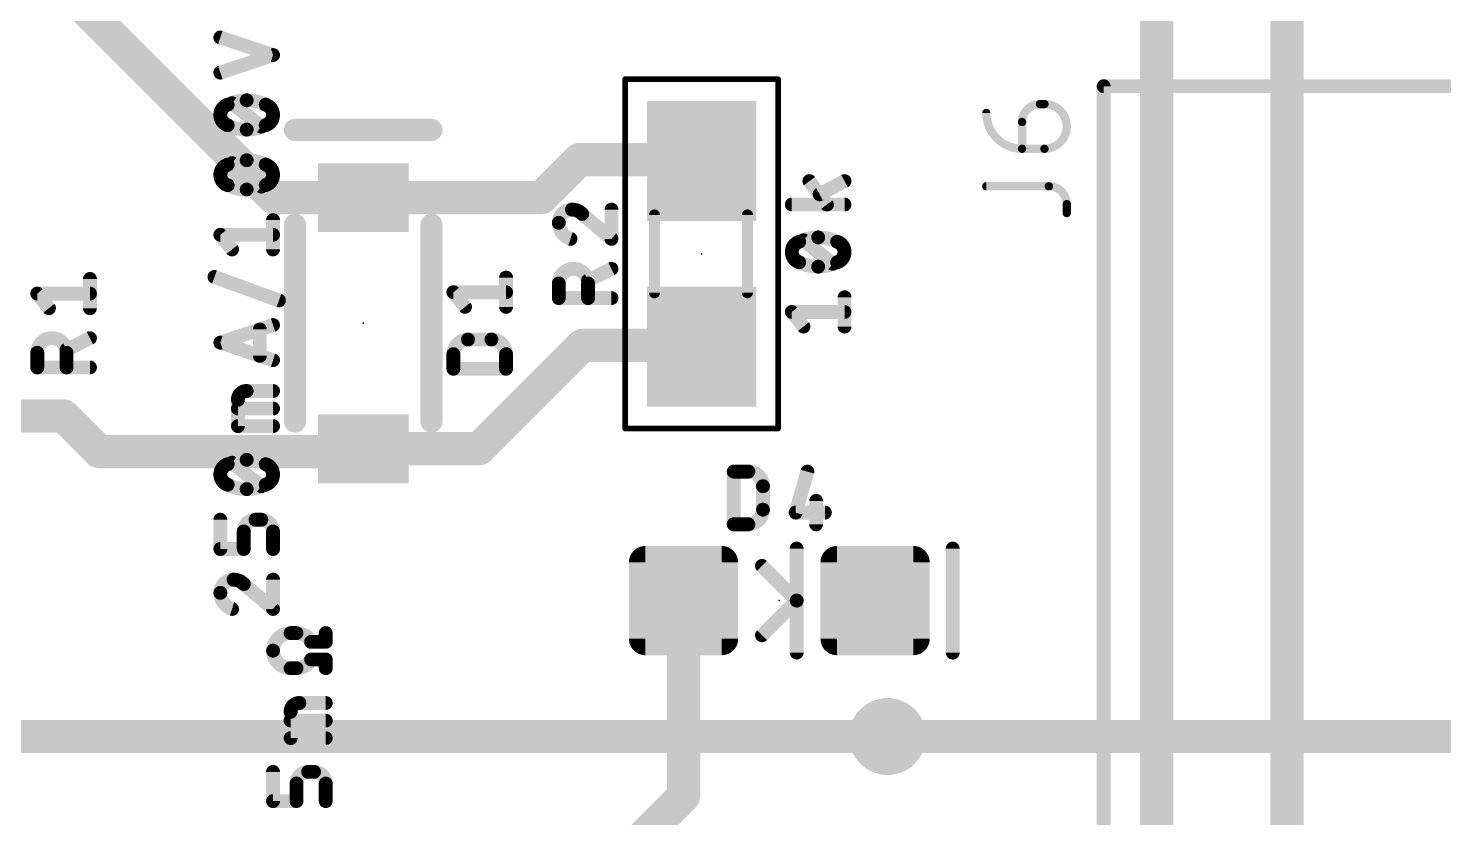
# Model space of a CAD drawing. Extents: x 11.3 to 101.7, y 6.2 to 96.
# Drawn here: x 57.89 to 70.85, y 41.19 to 48.42 of the extents above; entities that cross this region are included whole.
import ezdxf

# ---------------------------------------------------------------- set-up
doc = ezdxf.new("R2010")
doc.units = 0
for name, color, linetype in [('1', 12, 'CONTINUOUS'), ('16', 132, 'CONTINUOUS'), ('18', 110, 'CONTINUOUS'), ('21', 253, 'CONTINUOUS'), ('23', 53, 'CONTINUOUS'), ('25', 253, 'CONTINUOUS'), ('27', 253, 'CONTINUOUS'), ('39', 12, 'CONTINUOUS'), ('49', 253, 'CONTINUOUS'), ('51', 253, 'CONTINUOUS')]:
    doc.layers.add(name, color=color, linetype=linetype)

# ---------------------------------------------------------------- blocks, each defined once
blk = doc.blocks.new('RECT')
blk.add_solid([(-0.5, -0.5), (0.5, -0.5), (-0.5, 0.5), (0.5, 0.5)])
blk = doc.blocks.new('RECT160000X160000R30')
at = {"const_width": 0.15}
blk.add_lwpolyline([(0.425, -0.35), (0.425, 0.35, 0.4142), (0.35, 0.425), (-0.35, 0.425, 0.4142), (-0.425, 0.35), (-0.425, -0.35, 0.4142), (-0.35, -0.425), (0.35, -0.425, 0.4142)], format="xyb", close=True, dxfattribs=at)
blk.add_solid([(-0.3754, -0.3754), (0.3754, -0.3754), (-0.3754, 0.3754), (0.3754, 0.3754)])
blk = doc.blocks.new('ROUNDV')
at = {"const_width": 0.5}
blk.add_lwpolyline([(0, -0.25, 1), (0, 0.25, 1), (0, -0.25)], format="xyb", dxfattribs=at)

msp = doc.modelspace()

# ---------------------------------------------------------------- linework, layer by layer
at = {"layer": '1', "const_width": 0.3048}
for points in [[(60.1402, 46.87), (58.2168, 48.7934)], [(62.5926, 46.87), (62.9412, 47.2186)], [(62.9412, 47.2186), (64.0452, 47.2186)], [(64.0452, 47.2186), (64.0588, 47.205)], [(60.96, 46.87), (60.1402, 46.87)], [(60.96, 46.87), (62.5926, 46.87)], [(62.0198, 44.57), (62.9666, 45.5168)], [(62.9666, 45.5168), (64.047, 45.5168)], [(64.047, 45.5168), (64.0588, 45.505)], [(58.2168, 44.87), (57.15, 44.87)], [(58.5422, 44.5446), (58.2168, 44.87)], [(60.96, 44.57), (60.9346, 44.5446)], [(60.96, 44.57), (62.0198, 44.57)], [(60.9346, 44.5446), (58.5422, 44.5446)], [(63.893, 41.3886), (63.893, 43.18)], [(83.0072, 41.9354), (65.7606, 41.9354)], [(63.5, 40.9956), (63.893, 41.3886)]]:
    msp.add_lwpolyline(points, dxfattribs=at)
at = {"layer": '1', "const_width": 0.1524}
for points in [[(62.9412, 47.2948, 1), (62.9412, 47.1424)], [(62.9951, 47.1647, 1), (62.8873, 47.2725)], [(64.0991, 47.2725, 1), (63.9913, 47.1647)], [(64.0049, 47.1511, 1), (64.1127, 47.2589)], [(64.0452, 47.1424, 1), (64.0452, 47.2948)], [(60.1402, 46.9462, 1), (60.1402, 46.7938)], [(60.0863, 46.8161, 1), (60.1941, 46.9239)], [(60.96, 46.9462, 1), (60.96, 46.7938)], [(60.96, 46.7938, 1), (60.96, 46.9462)], [(62.5387, 46.9239, 1), (62.6465, 46.8161)], [(62.5926, 46.7938, 1), (62.5926, 46.9462)], [(62.9666, 45.593, 1), (62.9666, 45.4406)], [(63.0205, 45.4629, 1), (62.9127, 45.5707)], [(64.1009, 45.5707, 1), (63.9931, 45.4629)], [(64.0049, 45.4511, 1), (64.1127, 45.5589)], [(64.047, 45.4406, 1), (64.047, 45.593)], [(58.2707, 44.9239, 1), (58.1629, 44.8161)], [(58.2168, 44.7938, 1), (58.2168, 44.9462)], [(60.96, 44.6462, 1), (60.96, 44.4938)], [(61.0139, 44.5161, 1), (60.9061, 44.6239)], [(62.0198, 44.4938, 1), (62.0198, 44.6462)], [(58.5422, 44.6208, 1), (58.5422, 44.4684)], [(58.4883, 44.4907, 1), (58.5961, 44.5985)], [(60.8807, 44.5985, 1), (60.9885, 44.4907)], [(60.9346, 44.4684, 1), (60.9346, 44.6208)], [(61.9659, 44.6239, 1), (62.0737, 44.5161)], [(63.9692, 43.18, 1), (63.8168, 43.18)], [(65.7606, 42.0116, 1), (65.7606, 41.8592)], [(63.9469, 41.3347, 1), (63.8391, 41.4425)], [(63.8168, 41.3886, 1), (63.9692, 41.3886)]]:
    msp.add_lwpolyline(points, format="xyb", dxfattribs=at)
at = {"layer": '16', "const_width": 0.3048}
for points in [[(69.4182, 51.7652), (69.4182, 30.353)], [(68.2244, 51.2572), (68.2244, 33.1724)], [(65.7606, 41.9354), (38.8366, 41.9354)]]:
    msp.add_lwpolyline(points, dxfattribs=at)
at = {"layer": '16', "const_width": 0.1524}
msp.add_lwpolyline([(65.7606, 41.8592, 1), (65.7606, 42.0116)], format="xyb", dxfattribs=at)
at = {"layer": '21'}
for points, const_width in [([(61.585, 47.49), (60.335, 47.49)], 0.2032), ([(60.335, 46.62), (60.335, 44.82)], 0.2032), ([(61.585, 46.62), (61.585, 44.82)], 0.2032), ([(66.3575, 43.6563), (66.3575, 42.7037)], 0.127)]:
    msp.add_lwpolyline(points, dxfattribs=dict(at, const_width=const_width))
for points, const_width in [([(60.335, 47.5408, 1), (60.335, 47.4392)], 0.1016), ([(61.585, 47.4392, 1), (61.585, 47.5408)], 0.1016), ([(60.3858, 46.62, 1), (60.2842, 46.62)], 0.1016), ([(61.6358, 46.62, 1), (61.5342, 46.62)], 0.1016), ([(60.2842, 44.82, 1), (60.3858, 44.82)], 0.1016), ([(61.5342, 44.82, 1), (61.6358, 44.82)], 0.1016), ([(66.3893, 43.6563, 1), (66.3257, 43.6563)], 0.0635), ([(66.3257, 42.7037, 1), (66.3893, 42.7037)], 0.0635)]:
    msp.add_lwpolyline(points, format="xyb", dxfattribs=dict(at, const_width=const_width))
at = {"layer": '23'}
for p in [(64.0588, 46.355), (60.96, 45.72), (64.77, 43.18)]:
    msp.add_point(p, dxfattribs=at)
at = {"layer": '25'}
for points, const_width in [([(62.8714, 46.7602, 0.4142), (62.7507, 46.6395)], 0.127), ([(62.9652, 46.72, 0.2053), (62.8714, 46.7602)], 0.127), ([(62.8714, 46.7919, 1), (62.8714, 46.7284)], 0.0635), ([(62.8714, 46.7284, 1), (62.8714, 46.7919)], 0.0635), ([(62.9858, 46.7442, 1), (62.9446, 46.6958)], 0.0635), ([(63.2651, 46.7602, 1), (63.2015, 46.7602)], 0.0635), ([(62.7189, 46.6395, 1), (62.7824, 46.6395)], 0.0635), ([(62.7507, 46.6395, 0.3252), (62.8579, 46.4921)], 0.127), ([(62.7824, 46.6395, 1), (62.719, 46.6395)], 0.0635), ([(62.9422, 46.6981, 1), (62.9882, 46.7419)], 0.0635), ([(62.8482, 46.4619, 1), (62.8677, 46.5223)], 0.0635), ([(63.2127, 46.4679, 1), (63.2539, 46.5163)], 0.0635), ([(63.2015, 46.4921, 1), (63.2651, 46.4921)], 0.0635), ([(63.0188, 46.0839, 1), (62.7507, 46.0839)], 0.127), ([(63.2475, 46.1895, 1), (63.2191, 46.2463)], 0.0635), ([(58.4899, 46.1252, 1), (58.4263, 46.1252)], 0.0635), ([(62.2999, 46.1375, 1), (62.2364, 46.1375)], 0.0635), ([(62.7825, 46.0839, 1), (62.7189, 46.0839)], 0.0635), ([(63.0046, 46.1391, 1), (63.033, 46.0823)], 0.0635), ([(63.0506, 46.0839, 1), (62.9871, 46.0839)], 0.0635), ([(58.0003, 46.011, 1), (57.9507, 45.9713)], 0.0635), ([(57.9755, 46.0229, 1), (57.9755, 45.9594)], 0.0635), ([(58.4581, 45.9594, 1), (58.4581, 46.0229)], 0.0635), ([(61.8103, 46.0233, 1), (61.7607, 45.9836)], 0.0635), ([(61.7855, 46.0352, 1), (61.7855, 45.9717)], 0.0635), ([(62.2681, 45.9717, 1), (62.2681, 46.0352)], 0.0635), ([(62.7189, 46.0839, 1), (62.7825, 46.0839)], 0.0635), ([(62.7507, 45.9816, 1), (62.7507, 45.9181)], 0.0635), ([(62.9871, 46.0839, 1), (63.0506, 46.0839)], 0.0635), ([(63.2333, 45.9181, 1), (63.2333, 45.9816)], 0.0635), ([(58.058, 45.8372, 1), (58.1075, 45.8769)], 0.0635), ([(58.4263, 45.8571, 1), (58.4899, 45.8571)], 0.0635), ([(61.868, 45.8496, 1), (61.9175, 45.8892)], 0.0635), ([(62.2364, 45.8694, 1), (62.2999, 45.8694)], 0.0635), ([(62.7189, 45.9498, 1), (62.7825, 45.9498)], 0.0635), ([(62.9871, 45.9498, 1), (63.0506, 45.9498)], 0.0635), ([(58.2436, 45.4489, 1), (57.9755, 45.4489)], 0.127), ([(58.4723, 45.5545, 1), (58.4439, 45.6113)], 0.0635), ([(61.9196, 45.5706, 0.4142), (61.7855, 45.4365)], 0.127), ([(61.9196, 45.6023, 1), (61.9196, 45.5388)], 0.0635), ([(61.9196, 45.5388, 1), (61.9196, 45.6023)], 0.0635), ([(62.2681, 45.4365, 0.4142), (62.134, 45.5706)], 0.127), ([(62.134, 45.6023, 1), (62.134, 45.5388)], 0.0635), ([(62.134, 45.5388, 1), (62.134, 45.6023)], 0.0635), ([(58.0073, 45.4489, 1), (57.9438, 45.4489)], 0.0635), ([(58.2294, 45.5041, 1), (58.2578, 45.4473)], 0.0635), ([(58.2754, 45.4489, 1), (58.2119, 45.4489)], 0.0635), ([(61.8173, 45.4365, 1), (61.7538, 45.4365)], 0.0635), ([(62.2999, 45.4365, 1), (62.2364, 45.4365)], 0.0635), ([(57.9438, 45.4489, 1), (58.0073, 45.4489)], 0.0635), ([(57.9755, 45.3466, 1), (57.9755, 45.2831)], 0.0635), ([(58.2119, 45.4489, 1), (58.2754, 45.4489)], 0.0635), ([(58.4581, 45.2831, 1), (58.4581, 45.3466)], 0.0635), ([(61.7538, 45.4365, 1), (61.8173, 45.4365)], 0.0635), ([(61.7855, 45.3342, 1), (61.7855, 45.2707)], 0.0635), ([(62.2364, 45.4365, 1), (62.2998, 45.4365)], 0.0635), ([(62.2681, 45.2707, 1), (62.2681, 45.3342)], 0.0635), ([(57.9438, 45.3148, 1), (58.0073, 45.3148)], 0.0635), ([(58.2119, 45.3148, 1), (58.2754, 45.3148)], 0.0635), ([(61.7538, 45.3025, 1), (61.8173, 45.3025)], 0.0635), ([(62.2364, 45.3025, 1), (62.2999, 45.3025)], 0.0635), ([(64.3842, 44.3611, 1), (64.3207, 44.3611)], 0.0635), ([(64.3525, 44.3929, 1), (64.3525, 44.3293)], 0.0635), ([(64.6206, 44.227, 0.4142), (64.4865, 44.3611)], 0.127), ([(64.4865, 44.3929, 1), (64.4865, 44.3293)], 0.0635), ([(64.4865, 44.3293, 1), (64.4865, 44.3929)], 0.0635), ([(65.0572, 44.3524, 1), (64.9961, 44.3698)], 0.0635), ([(64.6523, 44.227, 1), (64.5888, 44.227)], 0.0635), ([(64.5888, 44.227, 1), (64.6523, 44.227)], 0.0635), ([(64.4865, 43.8785, 0.4142), (64.6206, 44.0126)], 0.127), ([(64.6523, 44.0126, 1), (64.5888, 44.0126)], 0.0635), ([(65.1388, 44.093, 1), (65.0753, 44.093)], 0.0635), ([(64.3525, 43.9103, 1), (64.3525, 43.8468)], 0.0635), ([(64.4865, 43.9102, 1), (64.4865, 43.8468)], 0.0635), ([(64.4865, 43.8468, 1), (64.4865, 43.9103)], 0.0635), ([(64.5888, 44.0126, 1), (64.6523, 44.0126)], 0.0635), ([(64.9194, 44.0175, 1), (64.9194, 43.954)], 0.0635), ([(64.8889, 43.9945, 1), (64.9499, 43.977)], 0.0635), ([(65.1875, 43.954, 1), (65.1875, 44.0175)], 0.0635), ([(64.3207, 43.8785, 1), (64.3842, 43.8785)], 0.0635), ([(65.0753, 43.8785, 1), (65.1388, 43.8785)], 0.0635)]:
    msp.add_lwpolyline(points, format="xyb", dxfattribs=dict(at, const_width=const_width))
at = {"layer": '25', "const_width": 0.127}
for points in [[(62.9652, 46.72), (63.2333, 46.4921)], [(63.2333, 46.4921), (63.2333, 46.7602)], [(63.2333, 46.2179), (63.0188, 46.1107)], [(58.4581, 45.8571), (58.4581, 46.1252)], [(62.2681, 45.8694), (62.2681, 46.1375)], [(62.7507, 45.9498), (62.7507, 46.0839)], [(63.0188, 46.0839), (63.0188, 45.9498)], [(58.0827, 45.8571), (57.9755, 45.9911)], [(57.9755, 45.9911), (58.4581, 45.9911)], [(61.8927, 45.8694), (61.7855, 46.0035)], [(61.7855, 46.0035), (62.2681, 46.0035)], [(63.2333, 45.9498), (62.7507, 45.9498)], [(58.4581, 45.5829), (58.2436, 45.4757)], [(61.9196, 45.5706), (62.134, 45.5706)], [(57.9755, 45.3148), (57.9755, 45.4489)], [(58.2436, 45.4489), (58.2436, 45.3148)], [(61.7855, 45.3025), (61.7855, 45.4365)], [(62.2681, 45.4365), (62.2681, 45.3025)], [(58.4581, 45.3148), (57.9755, 45.3148)], [(62.2681, 45.3025), (61.7855, 45.3025)], [(64.3525, 43.8785), (64.3525, 44.3611)], [(64.3525, 44.3611), (64.4865, 44.3611)], [(65.0267, 44.3611), (64.9194, 43.9857)], [(64.6206, 44.227), (64.6206, 44.0126)], [(65.1071, 44.093), (65.1071, 43.8785)], [(64.4865, 43.8785), (64.3525, 43.8785)], [(64.9194, 43.9857), (65.1875, 43.9857)]]:
    msp.add_lwpolyline(points, dxfattribs=at)
at = {"layer": '27', "const_width": 0.127}
for points in [[(60.1345, 48.1755), (59.6519, 48.3363)], [(59.6519, 48.0146), (60.1345, 48.1755)], [(60.0273, 47.5196), (59.7591, 47.7341)], [(60.0273, 46.9709), (59.7591, 47.1854)], [(65.0452, 47.021), (65.206, 46.8065)], [(65.3669, 47.021), (65.139, 46.9004)], [(65.3669, 46.8065), (64.8843, 46.8065)], [(60.1345, 46.3955), (60.1345, 46.6636)], [(59.7591, 46.3955), (59.6519, 46.5295)], [(59.6519, 46.5295), (60.1345, 46.5295)], [(65.2597, 46.2644), (64.9915, 46.4789)], [(60.1881, 45.9285), (59.5983, 46.143)], [(65.3669, 45.689), (65.3669, 45.9571)], [(64.9915, 45.689), (64.8843, 45.8231)], [(64.8843, 45.8231), (65.3669, 45.8231)], [(59.6519, 45.542), (60.1345, 45.7029)], [(60.0139, 45.6627), (60.0139, 45.4214)], [(60.1345, 45.3811), (59.6519, 45.542)], [(59.8932, 45.0994), (60.1345, 45.0994)], [(59.8128, 44.7776), (59.8128, 45.0189)], [(60.1345, 44.9385), (59.8128, 44.9385)], [(60.1345, 44.7776), (59.8128, 44.7776)], [(60.0273, 44.2278), (59.7591, 44.4422)], [(59.6519, 43.6523), (59.6519, 43.9204)], [(60.0273, 43.9204), (59.9736, 43.9204)], [(59.8664, 43.8132), (59.8664, 43.6523)], [(60.1345, 43.6523), (60.1345, 43.8132)], [(59.8664, 43.6523), (59.6519, 43.6523)], [(60.1345, 43.1037), (60.1345, 43.3718)], [(59.8664, 43.3316), (60.1345, 43.1037)], [(60.2954, 42.8824), (60.349, 42.8824)], [(60.6171, 42.802), (60.6171, 42.8824)], [(60.483, 42.802), (60.6171, 42.802)], [(60.483, 42.6411), (60.6171, 42.6411)], [(60.6171, 42.6411), (60.6171, 42.5607)], [(60.2954, 42.5607), (60.349, 42.5607)], [(60.3758, 42.2423), (60.6171, 42.2423)], [(60.2954, 41.9206), (60.2954, 42.1619)], [(60.6171, 42.0815), (60.2954, 42.0815)], [(60.6171, 41.9206), (60.2954, 41.9206)], [(60.1345, 41.3439), (60.1345, 41.612)], [(60.5099, 41.612), (60.4562, 41.612)], [(60.349, 41.5048), (60.349, 41.3439)], [(60.6171, 41.3439), (60.6171, 41.5048)], [(60.349, 41.3439), (60.1345, 41.3439)]]:
    msp.add_lwpolyline(points, dxfattribs=at)
at = {"layer": '27'}
for points, const_width in [([(59.6619, 48.3664, 1), (59.6419, 48.3062)], 0.0635), ([(60.1445, 48.1453, 1), (60.1245, 48.2056)], 0.0635), ([(60.1245, 48.1453, 1), (60.1445, 48.2056)], 0.0635), ([(59.6419, 48.0447, 1), (59.6619, 47.9845)], 0.0635), ([(59.8932, 47.7609, 0.1139), (59.7189, 47.7207)], 0.127), ([(60.0675, 47.7207, 0.1139), (59.8932, 47.7609)], 0.127), ([(59.8932, 47.7926, 1), (59.8932, 47.7291)], 0.0635), ([(59.8932, 47.7291, 1), (59.8932, 47.7926)], 0.0635), ([(59.7189, 47.7207, 0.3205), (59.6519, 47.6268)], 0.127), ([(59.6519, 47.6268, 0.3205), (59.7189, 47.533)], 0.127), ([(59.6836, 47.6268, 1), (59.6202, 47.6268)], 0.0635), ([(59.705, 47.7492, 1), (59.7328, 47.6921)], 0.0635), ([(59.7292, 47.6906, 1), (59.7086, 47.7507)], 0.0635), ([(59.779, 47.7589, 1), (59.7393, 47.7093)], 0.0635), ([(60.1345, 47.6268, 0.3205), (60.0675, 47.7207)], 0.127), ([(60.0778, 47.7507, 1), (60.0572, 47.6906)], 0.0635), ([(60.0675, 47.533, 0.3205), (60.1345, 47.6268)], 0.127), ([(60.0536, 47.6921, 1), (60.0814, 47.7492)], 0.0635), ([(60.1662, 47.6268, 1), (60.1028, 47.6268)], 0.0635), ([(59.6202, 47.6268, 1), (59.6837, 47.6268)], 0.0635), ([(59.7189, 47.533, 0.1139), (59.8932, 47.4928)], 0.127), ([(59.7328, 47.5615, 1), (59.705, 47.5044)], 0.0635), ([(59.7086, 47.5029, 1), (59.7292, 47.563)], 0.0635), ([(59.8932, 47.4928, 0.1139), (60.0675, 47.533)], 0.127), ([(60.0074, 47.4948, 1), (60.0471, 47.5444)], 0.0635), ([(60.0572, 47.563, 1), (60.0778, 47.5029)], 0.0635), ([(60.0814, 47.5044, 1), (60.0536, 47.5615)], 0.0635), ([(60.1028, 47.6268, 1), (60.1662, 47.6268)], 0.0635), ([(59.8932, 47.5245, 1), (59.8932, 47.461)], 0.0635), ([(59.8932, 47.461, 1), (59.8932, 47.5245)], 0.0635), ([(59.7189, 47.172, 0.3205), (59.6519, 47.0782)], 0.127), ([(59.8932, 47.2122, 0.1139), (59.7189, 47.172)], 0.127), ([(59.705, 47.2006, 1), (59.7328, 47.1435)], 0.0635), ([(59.7292, 47.142, 1), (59.7086, 47.2021)], 0.0635), ([(59.779, 47.2102, 1), (59.7393, 47.1606)], 0.0635), ([(59.8932, 47.244, 1), (59.8932, 47.1805)], 0.0635), ([(60.0675, 47.172, 0.1139), (59.8932, 47.2122)], 0.127), ([(59.8932, 47.1805, 1), (59.8932, 47.244)], 0.0635), ([(60.0778, 47.2021, 1), (60.0572, 47.142)], 0.0635), ([(60.1345, 47.0782, 0.3205), (60.0675, 47.172)], 0.127), ([(60.0536, 47.1435, 1), (60.0814, 47.2006)], 0.0635), ([(59.6519, 47.0782, 0.3205), (59.7189, 46.9843)], 0.127), ([(59.6836, 47.0782, 1), (59.6202, 47.0782)], 0.0635), ([(59.6202, 47.0782, 1), (59.6837, 47.0782)], 0.0635), ([(59.7328, 47.0129, 1), (59.705, 46.9558)], 0.0635), ([(59.7189, 46.9843, 0.1139), (59.8932, 46.9441)], 0.127), ([(59.7086, 46.9543, 1), (59.7292, 47.0144)], 0.0635), ([(59.8932, 46.9441, 0.1139), (60.0675, 46.9843)], 0.127), ([(60.0675, 46.9843, 0.3205), (60.1345, 47.0782)], 0.127), ([(60.0572, 47.0144, 1), (60.0778, 46.9543)], 0.0635), ([(60.0814, 46.9558, 1), (60.0536, 47.0129)], 0.0635), ([(60.1662, 47.0782, 1), (60.1028, 47.0782)], 0.0635), ([(60.1028, 47.0782, 1), (60.1662, 47.0782)], 0.0635), ([(65.0706, 47.0401, 1), (65.0198, 47.002)], 0.0635), ([(65.3818, 46.9929, 1), (65.352, 47.0491)], 0.0635), ([(59.8932, 46.9759, 1), (59.8932, 46.9124)], 0.0635), ([(59.8932, 46.9124, 1), (59.8932, 46.9759)], 0.0635), ([(60.0074, 46.9461, 1), (60.0471, 46.9957)], 0.0635), ([(65.1242, 46.9284, 1), (65.1539, 46.8723)], 0.0635), ([(64.8843, 46.8383, 1), (64.8843, 46.7748)], 0.0635), ([(65.1806, 46.7875, 1), (65.2314, 46.8256)], 0.0635), ([(65.3669, 46.7748, 1), (65.3669, 46.8383)], 0.0635), ([(60.1663, 46.6636, 1), (60.1028, 46.6636)], 0.0635), ([(59.6767, 46.5494, 1), (59.6271, 46.5097)], 0.0635), ([(59.6519, 46.5613, 1), (59.6519, 46.4978)], 0.0635), ([(60.1345, 46.4978, 1), (60.1345, 46.5613)], 0.0635), ([(64.9513, 46.4655, 0.3205), (64.8843, 46.3717)], 0.127), ([(65.1256, 46.5057, 0.1139), (64.9513, 46.4655)], 0.127), ([(64.9374, 46.4941, 1), (64.9652, 46.437)], 0.0635), ([(64.9616, 46.4355, 1), (64.941, 46.4956)], 0.0635), ([(65.0114, 46.5037, 1), (64.9717, 46.4541)], 0.0635), ([(65.1256, 46.5375, 1), (65.1256, 46.474)], 0.0635), ([(65.2999, 46.4655, 0.1139), (65.1256, 46.5057)], 0.127), ([(65.1256, 46.474, 1), (65.1256, 46.5375)], 0.0635), ([(65.3102, 46.4956, 1), (65.2896, 46.4355)], 0.0635), ([(65.3669, 46.3717, 0.3205), (65.2999, 46.4655)], 0.127), ([(65.286, 46.437, 1), (65.3138, 46.4941)], 0.0635), ([(59.7344, 46.3757, 1), (59.7839, 46.4153)], 0.0635), ([(60.1028, 46.3955, 1), (60.1663, 46.3955)], 0.0635), ([(64.8843, 46.3717, 0.3205), (64.9513, 46.2779)], 0.127), ([(64.916, 46.3717, 1), (64.8526, 46.3717)], 0.0635), ([(64.8525, 46.3717, 1), (64.916, 46.3717)], 0.0635), ([(65.2999, 46.2779, 0.3205), (65.3669, 46.3717)], 0.127), ([(65.3986, 46.3717, 1), (65.3352, 46.3717)], 0.0635), ([(65.3352, 46.3717, 1), (65.3986, 46.3717)], 0.0635), ([(64.9513, 46.2779, 0.1139), (65.1256, 46.2376)], 0.127), ([(64.9652, 46.3064, 1), (64.9374, 46.2493)], 0.0635), ([(64.941, 46.2478, 1), (64.9616, 46.3079)], 0.0635), ([(65.1256, 46.2376, 0.1139), (65.2999, 46.2779)], 0.127), ([(65.1256, 46.2694, 1), (65.1256, 46.2059)], 0.0635), ([(65.1256, 46.2059, 1), (65.1256, 46.2694)], 0.0635), ([(65.2398, 46.2397, 1), (65.2795, 46.2892)], 0.0635), ([(65.2896, 46.3079, 1), (65.3102, 46.2478)], 0.0635), ([(65.3138, 46.2493, 1), (65.286, 46.3064)], 0.0635), ([(59.6091, 46.1729, 1), (59.5874, 46.1132)], 0.0635), ([(65.3987, 45.9571, 1), (65.3351, 45.9571)], 0.0635), ([(60.1773, 45.8987, 1), (60.199, 45.9584)], 0.0635), ([(64.9091, 45.8429, 1), (64.8595, 45.8032)], 0.0635), ([(64.8843, 45.8548, 1), (64.8843, 45.7913)], 0.0635), ([(65.3669, 45.7913, 1), (65.3669, 45.8548)], 0.0635), ([(60.1445, 45.6728, 1), (60.1245, 45.733)], 0.0635), ([(60.0456, 45.6627, 1), (59.9821, 45.6627)], 0.0635), ([(64.9668, 45.6692, 1), (65.0163, 45.7088)], 0.0635), ([(65.3351, 45.689, 1), (65.3987, 45.689)], 0.0635), ([(59.6619, 45.5721, 1), (59.6419, 45.5119)], 0.0635), ([(59.6419, 45.5721, 1), (59.6619, 45.5119)], 0.0635), ([(59.9821, 45.4214, 1), (60.0456, 45.4214)], 0.0635), ([(60.1245, 45.351, 1), (60.1445, 45.4113)], 0.0635), ([(59.8932, 45.0994, 0.4142), (59.8128, 45.0189)], 0.127), ([(59.8932, 45.1311, 1), (59.8932, 45.0676)], 0.0635), ([(59.8932, 45.0676, 1), (59.8932, 45.1311)], 0.0635), ([(60.1345, 45.0676, 1), (60.1345, 45.1311)], 0.0635), ([(59.8445, 45.0189, 1), (59.781, 45.0189)], 0.0635), ([(59.781, 45.0189, 1), (59.8445, 45.0189)], 0.0635), ([(59.8128, 44.9703, 1), (59.8128, 44.9068)], 0.0635), ([(60.1345, 44.9068, 1), (60.1345, 44.9703)], 0.0635), ([(59.8128, 44.8094, 1), (59.8128, 44.7459)], 0.0635), ([(60.1345, 44.7459, 1), (60.1345, 44.8094)], 0.0635), ([(59.781, 44.7776, 1), (59.8445, 44.7776)], 0.0635), ([(59.7189, 44.4288, 0.3205), (59.6519, 44.335)], 0.127), ([(59.8932, 44.4691, 0.1139), (59.7189, 44.4288)], 0.127), ([(59.705, 44.4574, 1), (59.7328, 44.4003)], 0.0635), ([(59.7292, 44.3988, 1), (59.7086, 44.4589)], 0.0635), ([(59.779, 44.467, 1), (59.7393, 44.4175)], 0.0635), ([(60.0675, 44.4288, 0.1139), (59.8932, 44.4691)], 0.127), ([(59.8932, 44.5008, 1), (59.8932, 44.4373)], 0.0635), ([(59.8932, 44.4373, 1), (59.8932, 44.5008)], 0.0635), ([(60.0778, 44.4589, 1), (60.0572, 44.3988)], 0.0635), ([(60.1345, 44.335, 0.3205), (60.0675, 44.4288)], 0.127), ([(60.0536, 44.4003, 1), (60.0814, 44.4574)], 0.0635), ([(59.6519, 44.335, 0.3205), (59.7189, 44.2412)], 0.127), ([(59.6836, 44.335, 1), (59.6202, 44.335)], 0.0635), ([(59.6202, 44.335, 1), (59.6837, 44.335)], 0.0635), ([(60.0675, 44.2412, 0.3205), (60.1345, 44.335)], 0.127), ([(60.1662, 44.335, 1), (60.1028, 44.335)], 0.0635), ([(60.1028, 44.335, 1), (60.1662, 44.335)], 0.0635), ([(59.7189, 44.2412, 0.1139), (59.8932, 44.2009)], 0.127), ([(59.7328, 44.2697, 1), (59.705, 44.2126)], 0.0635), ([(59.7086, 44.2111, 1), (59.7292, 44.2712)], 0.0635), ([(59.8932, 44.2009, 0.1139), (60.0675, 44.2412)], 0.127), ([(59.8932, 44.2327, 1), (59.8932, 44.1692)], 0.0635), ([(59.8932, 44.1692, 1), (59.8932, 44.2327)], 0.0635), ([(60.0074, 44.203, 1), (60.0471, 44.2525)], 0.0635), ([(60.0572, 44.2712, 1), (60.0778, 44.2111)], 0.0635), ([(60.0814, 44.2126, 1), (60.0536, 44.2697)], 0.0635), ([(59.6837, 43.9204, 1), (59.6202, 43.9204)], 0.0635), ([(59.9736, 43.9204, 0.4142), (59.8664, 43.8132)], 0.127), ([(59.9736, 43.9522, 1), (59.9736, 43.8887)], 0.0635), ([(59.9736, 43.8887, 1), (59.9736, 43.9522)], 0.0635), ([(60.0273, 43.9522, 1), (60.0273, 43.8887)], 0.0635), ([(60.1345, 43.8132, 0.4142), (60.0273, 43.9204)], 0.127), ([(60.0273, 43.8887, 1), (60.0273, 43.9522)], 0.0635), ([(59.8981, 43.8132, 1), (59.8346, 43.8132)], 0.0635), ([(59.8346, 43.8132, 1), (59.8981, 43.8132)], 0.0635), ([(60.1663, 43.8132, 1), (60.1028, 43.8132)], 0.0635), ([(60.1028, 43.8132, 1), (60.1663, 43.8132)], 0.0635), ([(59.6519, 43.6841, 1), (59.6519, 43.6206)], 0.0635), ([(59.6202, 43.6523, 1), (59.6837, 43.6523)], 0.0635), ([(59.8346, 43.6523, 1), (59.8981, 43.6523)], 0.0635), ([(59.8664, 43.6206, 1), (59.8664, 43.6841)], 0.0635), ([(60.1028, 43.6523, 1), (60.1663, 43.6523)], 0.0635), ([(59.7726, 43.3718, 0.4142), (59.6519, 43.2511)], 0.127), ([(59.8664, 43.3316, 0.2053), (59.7726, 43.3718)], 0.127), ([(59.7726, 43.4035, 1), (59.7726, 43.34)], 0.0635), ([(59.7726, 43.34, 1), (59.7726, 43.4035)], 0.0635), ([(60.1663, 43.3718, 1), (60.1028, 43.3718)], 0.0635), ([(59.6519, 43.2511, 0.3252), (59.7591, 43.1037)], 0.127), ([(59.6836, 43.2511, 1), (59.6202, 43.2511)], 0.0635), ([(59.887, 43.3558, 1), (59.8458, 43.3074)], 0.0635), ([(59.8434, 43.3097, 1), (59.8894, 43.3535)], 0.0635), ([(59.6201, 43.2511, 1), (59.6836, 43.2511)], 0.0635), ([(59.7494, 43.0735, 1), (59.7689, 43.1339)], 0.0635), ([(60.1139, 43.0795, 1), (60.1551, 43.1279)], 0.0635), ([(60.1028, 43.1037, 1), (60.1663, 43.1037)], 0.0635), ([(60.2954, 42.8824, 0.4142), (60.1345, 42.7216)], 0.127), ([(60.2954, 42.9142, 1), (60.2954, 42.8507)], 0.0635), ([(60.2954, 42.8507, 1), (60.2954, 42.9142)], 0.0635), ([(60.349, 42.9142, 1), (60.349, 42.8507)], 0.0635), ([(60.483, 42.802, 0.277), (60.349, 42.8824)], 0.127), ([(60.349, 42.8507, 1), (60.349, 42.9142)], 0.0635), ([(60.6489, 42.8824, 1), (60.5853, 42.8824)], 0.0635), ([(60.1345, 42.7216, 0.4142), (60.2954, 42.5607)], 0.127), ([(60.1663, 42.7216, 1), (60.1028, 42.7216)], 0.0635), ([(60.483, 42.8337, 1), (60.483, 42.7702)], 0.0635), ([(60.455, 42.7871, 1), (60.5111, 42.8169)], 0.0635), ([(60.5853, 42.802, 1), (60.6489, 42.802)], 0.0635), ([(60.6171, 42.7702, 1), (60.6171, 42.8337)], 0.0635), ([(60.1028, 42.7216, 1), (60.1663, 42.7216)], 0.0635), ([(60.349, 42.5607, 0.277), (60.483, 42.6411)], 0.127), ([(60.483, 42.6729, 1), (60.483, 42.6094)], 0.0635), ([(60.5111, 42.6262, 1), (60.455, 42.6561)], 0.0635), ([(60.6489, 42.6411, 1), (60.5853, 42.6411)], 0.0635), ([(60.6171, 42.6094, 1), (60.6171, 42.6729)], 0.0635), ([(60.2954, 42.5924, 1), (60.2954, 42.5289)], 0.0635), ([(60.2954, 42.5289, 1), (60.2954, 42.5924)], 0.0635), ([(60.349, 42.5924, 1), (60.349, 42.5289)], 0.0635), ([(60.349, 42.5289, 1), (60.349, 42.5924)], 0.0635), ([(60.5853, 42.5607, 1), (60.6489, 42.5607)], 0.0635), ([(60.3758, 42.2423, 0.4142), (60.2954, 42.1619)], 0.127), ([(60.3758, 42.2741, 1), (60.3758, 42.2106)], 0.0635), ([(60.3758, 42.2106, 1), (60.3758, 42.2741)], 0.0635), ([(60.6171, 42.2106, 1), (60.6171, 42.2741)], 0.0635), ([(60.3271, 42.1619, 1), (60.2636, 42.1619)], 0.0635), ([(60.2636, 42.1619, 1), (60.3271, 42.1619)], 0.0635), ([(60.2954, 42.1132, 1), (60.2954, 42.0497)], 0.0635), ([(60.6171, 42.0497, 1), (60.6171, 42.1132)], 0.0635), ([(60.2636, 41.9206, 1), (60.3271, 41.9206)], 0.0635), ([(60.2954, 41.9524, 1), (60.2954, 41.8889)], 0.0635), ([(60.6171, 41.8889, 1), (60.6171, 41.9524)], 0.0635), ([(60.1663, 41.612, 1), (60.1028, 41.612)], 0.0635), ([(60.4562, 41.612, 0.4142), (60.349, 41.5048)], 0.127), ([(60.4562, 41.6438, 1), (60.4562, 41.5803)], 0.0635), ([(60.4562, 41.5803, 1), (60.4562, 41.6438)], 0.0635), ([(60.5099, 41.6438, 1), (60.5099, 41.5803)], 0.0635), ([(60.6171, 41.5048, 0.4142), (60.5099, 41.612)], 0.127), ([(60.5099, 41.5803, 1), (60.5099, 41.6438)], 0.0635), ([(60.3807, 41.5048, 1), (60.3172, 41.5048)], 0.0635), ([(60.3172, 41.5048, 1), (60.3807, 41.5048)], 0.0635), ([(60.6489, 41.5048, 1), (60.5853, 41.5048)], 0.0635), ([(60.5853, 41.5048, 1), (60.6489, 41.5048)], 0.0635), ([(60.1345, 41.3757, 1), (60.1345, 41.3122)], 0.0635), ([(60.1028, 41.3439, 1), (60.1663, 41.3439)], 0.0635), ([(60.3172, 41.3439, 1), (60.3807, 41.3439)], 0.0635), ([(60.349, 41.3122, 1), (60.349, 41.3757)], 0.0635), ([(60.5853, 41.3439, 1), (60.6489, 41.3439)], 0.0635)]:
    msp.add_lwpolyline(points, format="xyb", dxfattribs=dict(at, const_width=const_width))
at = {"layer": '39', "const_width": 0.0508}
for points in [[(63.3588, 44.755), (63.3588, 47.955)], [(63.3588, 47.955), (64.7588, 47.955)], [(64.7588, 47.955), (64.7588, 44.755)], [(64.7588, 44.755), (63.3588, 44.755)]]:
    msp.add_lwpolyline(points, dxfattribs=at)
at = {"layer": '39', "const_width": 0.0254}
for points in [[(63.3715, 47.955, 1), (63.3461, 47.955)], [(63.3588, 47.9677, 1), (63.3588, 47.9423)], [(64.7715, 47.955, 1), (64.7461, 47.955)], [(64.7588, 47.9423, 1), (64.7588, 47.9677)], [(63.3588, 44.7677, 1), (63.3588, 44.7423)], [(63.3461, 44.755, 1), (63.3715, 44.755)], [(64.7461, 44.755, 1), (64.7715, 44.755)], [(64.7588, 44.7423, 1), (64.7588, 44.7677)]]:
    msp.add_lwpolyline(points, format="xyb", dxfattribs=at)
at = {"layer": '49'}
for points, const_width in [([(67.74, 47.9218, 1), (67.74, 47.8582)], 0.0635), ([(67.74, 47.9218, 1), (67.74, 47.8582)], 0.0635), ([(67.7718, 47.89, 1), (67.7083, 47.89)], 0.0635), ([(67.7718, 47.89, 1), (67.7083, 47.89)], 0.0635), ([(67.1564, 47.7263, 0.4142), (66.9927, 47.5626)], 0.0762), ([(67.1564, 47.7454, 1), (67.1564, 47.7073)], 0.0381), ([(67.1564, 47.7073, 1), (67.1564, 47.7453)], 0.0381), ([(67.1973, 47.3171, 1), (67.1973, 47.7263)], 0.0762), ([(67.1973, 47.7454, 1), (67.1973, 47.7073)], 0.0381), ([(67.1973, 47.7073, 1), (67.1973, 47.7454)], 0.0381), ([(66.6653, 47.6445, 0.4142), (66.9927, 47.3171)], 0.0762), ([(66.6843, 47.6445, 1), (66.6462, 47.6445)], 0.0381), ([(67.0117, 47.5626, 1), (66.9736, 47.5626)], 0.0381), ([(66.9736, 47.5626, 1), (67.0117, 47.5626)], 0.0381), ([(66.9927, 47.3361, 1), (66.9927, 47.298)], 0.0381), ([(66.9736, 47.3171, 1), (67.0117, 47.3171)], 0.0381), ([(66.9927, 47.298, 1), (66.9927, 47.3361)], 0.0381), ([(67.1973, 47.3361, 1), (67.1973, 47.298)], 0.0381), ([(67.1973, 47.298, 1), (67.1973, 47.3361)], 0.0381), ([(66.6653, 46.9927, 1), (66.6653, 46.9546)], 0.0381), ([(67.4019, 46.8099, 0.4142), (67.2382, 46.9736)], 0.0762), ([(67.2382, 46.9927, 1), (67.2382, 46.9546)], 0.0381), ([(67.2382, 46.9546, 1), (67.2382, 46.9927)], 0.0381), ([(67.4209, 46.8099, 1), (67.3829, 46.8099)], 0.0381), ([(67.3829, 46.8099, 1), (67.4209, 46.8099)], 0.0381), ([(67.3829, 46.7281, 1), (67.4209, 46.7281)], 0.0381)]:
    msp.add_lwpolyline(points, format="xyb", dxfattribs=dict(at, const_width=const_width))
for points, const_width in [([(67.74, 47.89), (67.74, 32.89)], 0.127), ([(79.74, 47.89), (67.74, 47.89)], 0.127), ([(67.74, 32.89), (67.74, 47.89)], 0.127), ([(67.74, 47.89), (78.64, 47.89)], 0.127), ([(67.1564, 47.7263), (67.1973, 47.7263)], 0.0762), ([(66.9927, 47.3171), (66.9927, 47.5626)], 0.0762), ([(67.1973, 47.3171), (66.9927, 47.3171)], 0.0762), ([(66.6653, 46.9736), (67.2382, 46.9736)], 0.0762), ([(67.4019, 46.8099), (67.4019, 46.7281)], 0.0762)]:
    msp.add_lwpolyline(points, dxfattribs=dict(at, const_width=const_width))
at = {"layer": '51'}
for points, const_width in [([(63.6268, 45.999), (63.6268, 46.711)], 0.1016), ([(64.4778, 45.999), (64.4778, 46.711)], 0.1016), ([(64.9288, 43.6563), (64.9288, 43.18)], 0.127), ([(64.9288, 43.18), (64.6112, 43.4975)], 0.127), ([(64.9288, 43.18), (64.6112, 42.8625)], 0.127), ([(64.9288, 43.18), (64.9288, 42.7037)], 0.127)]:
    msp.add_lwpolyline(points, dxfattribs=dict(at, const_width=const_width))
for points, const_width in [([(63.6522, 46.711, 1), (63.6014, 46.711)], 0.0508), ([(64.5032, 46.711, 1), (64.4524, 46.711)], 0.0508), ([(63.6014, 45.999, 1), (63.6522, 45.999)], 0.0508), ([(64.4524, 45.999, 1), (64.5032, 45.999)], 0.0508), ([(64.9605, 43.6563, 1), (64.897, 43.6563)], 0.0635), ([(64.6337, 43.52, 1), (64.5888, 43.475)], 0.0635), ([(64.9605, 43.18, 1), (64.897, 43.18)], 0.0635), ([(64.897, 43.18, 1), (64.9605, 43.18)], 0.0635), ([(64.9512, 43.1575, 1), (64.9063, 43.2025)], 0.0635), ([(64.9063, 43.1575, 1), (64.9512, 43.2025)], 0.0635), ([(64.5888, 42.885, 1), (64.6337, 42.84)], 0.0635), ([(64.897, 42.7037, 1), (64.9605, 42.7037)], 0.0635)]:
    msp.add_lwpolyline(points, format="xyb", dxfattribs=dict(at, const_width=const_width))

# ---------------------------------------------------------------- block references
at = {"layer": '1', "xscale": 1.1, "rotation": 90}
for p in [(64.0588, 47.205), (64.0588, 45.505)]:
    msp.add_blockref('RECT', p, dxfattribs=at)
at = {"layer": '1', "xscale": 0.63, "yscale": 0.83, "rotation": 270}
for p in [(60.96, 46.87), (60.96, 44.57)]:
    msp.add_blockref('RECT', p, dxfattribs=at)
at = {"layer": '1', "rotation": 270}
for p in [(63.893, 43.18), (65.647, 43.18)]:
    msp.add_blockref('RECT160000X160000R30', p, dxfattribs=at)
at = {"layer": '18', "xscale": 0.7056, "yscale": 0.7056}
msp.add_blockref('ROUNDV', (65.7606, 41.9354), dxfattribs=at)
msp.add_blockref('ROUNDV', (65.7606, 41.9354), dxfattribs=at)
at = {"layer": '51', "xscale": 0.5001, "yscale": 0.95, "rotation": 90}
for p in [(64.0537, 46.9353), (64.0537, 45.7669)]:
    msp.add_blockref('RECT', p, dxfattribs=at)

doc.saveas('drawing.dxf')
